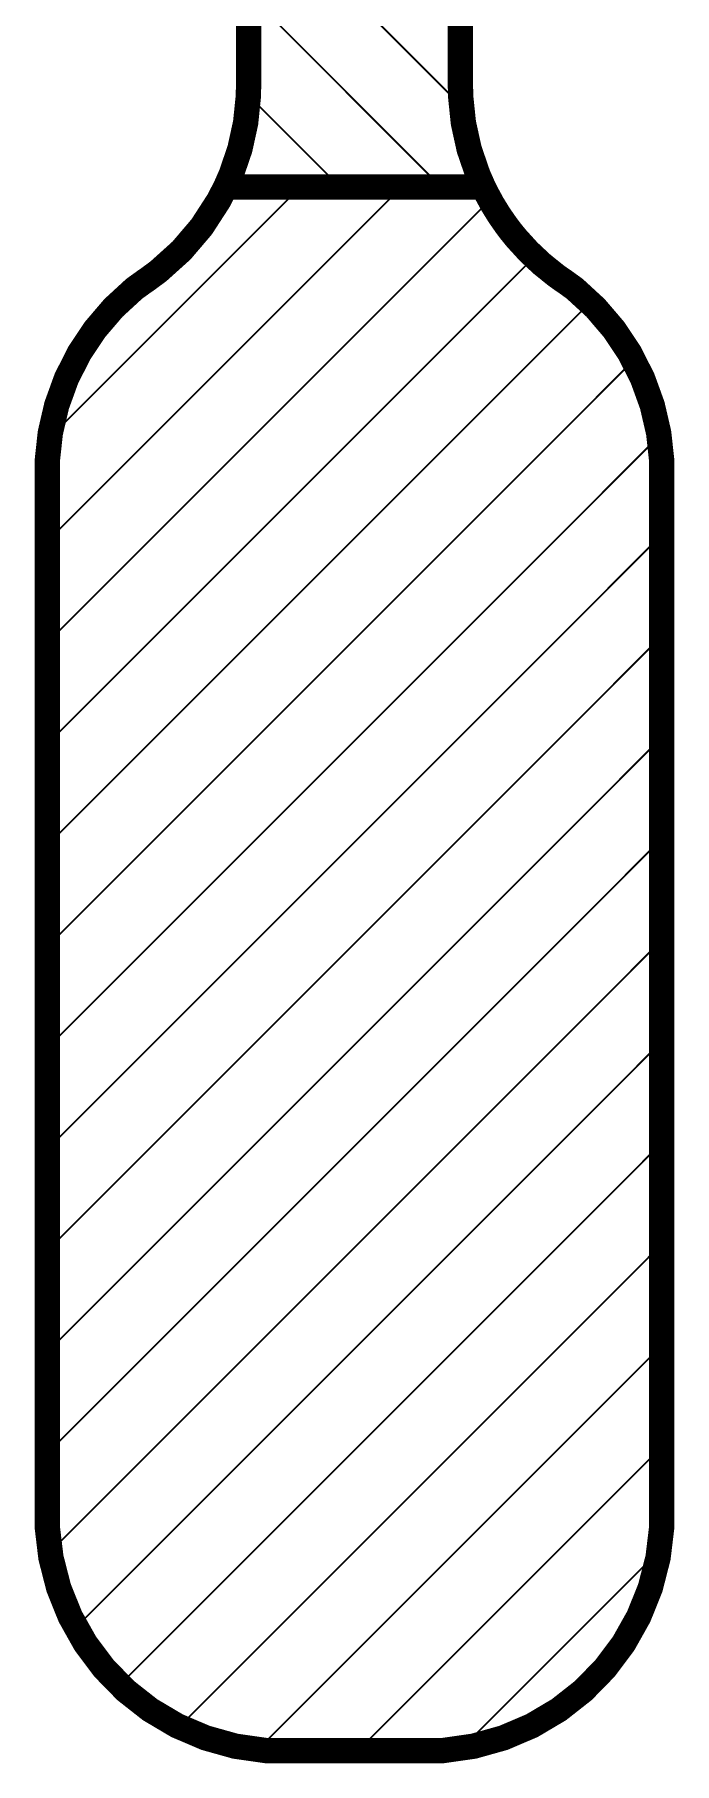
# Model space of a CAD drawing. Header units: inches. Extents: x -4.2 to 12.6, y -6.1 to 3.
# Drawn here: x 11.212 to 11.591, y -3.154 to -2.13 of the extents above; entities that cross this region are included whole.
import ezdxf

# ---------------------------------------------------------------- set-up
doc = ezdxf.new("R2010")
doc.units = ezdxf.units.IN
doc.header["$MEASUREMENT"] = 0
doc.layers.add('Dimension', color=6, linetype='Continuous')

msp = doc.modelspace()

# ---------------------------------------------------------------- linework, layer by layer
at = {"layer": 'Dimension'}
for points, const_width in [([(11.338217, -1.661293), (11.3390883, -2.1587821)], 0.015), ([(11.463648, -1.6610737), (11.4645365, -2.1587781)], 0.015), ([(11.3388901, -2.0463688), (11.4653805, -2.1728592)], 0.001), ([(11.3389953, -2.106474), (11.4537238, -2.2212025)], 0.001), ([(11.3373196, -2.1826217), (11.3389512, -2.1667578)], 0.015), ([(11.3389512, -2.1667578), (11.3390883, -2.1587821)], 0.015), ([(11.4645364, -2.1587781), (11.464674, -2.1667659)], 0.015), ([(11.4645364, -2.1587781), (11.4645365, -2.1587781)], 0.015), ([(11.464674, -2.1667659), (11.4663105, -2.1826533)], 0.015), ([(11.3389104, -2.1663891), (11.3937103, -2.221189)], 0.001), ([(11.3338979, -2.1981978), (11.3373196, -2.1826217)], 0.015), ([(11.4663105, -2.1826533), (11.4697422, -2.1982516)], 0.015), ([(11.3287305, -2.2132849), (11.3338979, -2.1981978)], 0.015), ([(11.4697422, -2.1982516), (11.4749247, -2.2133589)], 0.015), ([(11.3255121, -2.2205838), (11.3287305, -2.2132849)], 0.015), ([(11.4749247, -2.2133589), (11.4781523, -2.2206668)], 0.015), ([(11.2198947, -2.4304385), (11.430267, -2.2200662)], 0.001), ([(11.2212241, -2.3691091), (11.3702805, -2.2200527)], 0.001), ([(11.3112774, -2.2442125), (11.3212881, -2.2287661)], 0.015), ([(11.3212881, -2.2287661), (11.3255121, -2.2205838)], 0.015), ([(11.3255121, -2.2205838), (11.3255122, -2.2205837)], 0.015), ([(11.3255121, -2.2205838), (11.4781523, -2.2206667)], 0.015), ([(11.3255122, -2.2205837), (11.4781523, -2.2206668)], 0.015), ([(11.3276014, -2.2150801), (11.3336967, -2.2211754)], 0.001), ([(11.4781523, -2.2206668), (11.4781523, -2.2206667)], 0.015), ([(11.4781523, -2.2206668), (11.4798445, -2.2240995)], 0.015), ([(11.4798445, -2.2240995), (11.4835068, -2.23082)], 0.015), ([(11.2198943, -2.4904389), (11.4823681, -2.2279651)], 0.001), ([(11.4835068, -2.23082), (11.4875301, -2.2373309)], 0.015), ([(11.4875301, -2.2373309), (11.4919025, -2.2436126)], 0.015), ([(11.2993306, -2.2582152), (11.3112774, -2.2442125)], 0.015), ([(11.4919025, -2.2436126), (11.4942156, -2.2466617)], 0.015), ([(11.4942156, -2.2466617), (11.4976001, -2.2508318)], 0.015), ([(11.2856532, -2.2705333), (11.2993306, -2.2582152)], 0.015), ([(11.4976001, -2.2508318), (11.5048355, -2.2587683)], 0.015), ([(11.5048355, -2.2587683), (11.5126568, -2.2661282)], 0.015), ([(11.2198938, -2.5504394), (11.5086968, -2.2616364)], 0.001), ([(11.5126568, -2.2661282), (11.5210181, -2.2728681)], 0.015), ([(11.2713727, -2.2808503), (11.2781976, -2.275936)], 0.015), ([(11.2781976, -2.275936), (11.2782382, -2.2759929)], 0.015), ([(11.2782381, -2.275993), (11.2856532, -2.2705333)], 0.015), ([(11.2782381, -2.275993), (11.2782382, -2.2759929)], 0.015), ([(11.5210181, -2.2728681), (11.5253862, -2.2759931)], 0.015), ([(11.5253862, -2.2759931), (11.5254276, -2.2759368)], 0.015), ([(11.5254275, -2.2759369), (11.5254276, -2.2759368)], 0.015), ([(11.5254275, -2.2759369), (11.5322518, -2.2808507)], 0.015), ([(11.258995, -2.2922392), (11.2713727, -2.2808503)], 0.015), ([(11.5322518, -2.2808507), (11.5446284, -2.2922383)], 0.015), ([(11.2198934, -2.6104398), (11.5416243, -2.2887089)], 0.001), ([(11.2480665, -2.3050253), (11.258995, -2.2922392)], 0.015), ([(11.5446284, -2.2922383), (11.5555561, -2.3050229)], 0.015), ([(11.2387439, -2.3190254), (11.2480665, -2.3050253)], 0.015), ([(11.5555561, -2.3050229), (11.5648784, -2.3190214)], 0.015), ([(11.2311606, -2.3340391), (11.2387439, -2.3190254)], 0.015), ([(11.5648784, -2.3190214), (11.5724615, -2.3340332)], 0.015), ([(11.2198929, -2.6704403), (11.5672944, -2.3230388)], 0.001), ([(11.2254253, -2.3498513), (11.2311606, -2.3340391)], 0.015), ([(11.5724615, -2.3340332), (11.5781971, -2.3498436)], 0.015), ([(11.2216203, -2.3662353), (11.2254253, -2.3498513)], 0.015), ([(11.5781971, -2.3498436), (11.5820027, -2.3662258)], 0.015), ([(11.2197998, -2.3829567), (11.2216203, -2.3662353)], 0.015), ([(11.5820027, -2.3662258), (11.5838242, -2.3829453)], 0.015), ([(11.2198925, -2.7304407), (11.5822847, -2.3680485)], 0.001), ([(11.2197998, -2.3829567), (11.219895, -2.3913662)], 0.015), ([(11.2198905, -3.0046293), (11.219895, -2.3913661)], 0.015), ([(11.219895, -2.3913662), (11.219895, -2.3913661)], 0.015), ([(11.5837297, -2.391354), (11.5838242, -2.3829453)], 0.015), ([(11.5837297, -2.391354), (11.58373, -3.0046313)], 0.015), ([(11.2198921, -2.7904411), (11.5837297, -2.4266035)], 0.001), ([(11.2198916, -2.8504416), (11.5837297, -2.4866035)], 0.001), ([(11.2198912, -2.910442), (11.5837298, -2.5466034)], 0.001), ([(11.2198907, -2.9704425), (11.5837298, -2.6066034)], 0.001), ([(11.2214996, -3.0288336), (11.5837298, -2.6666034)], 0.001), ([(11.2367034, -3.0736298), (11.5837299, -2.7266033)], 0.001), ([(11.2625397, -3.1077935), (11.5837299, -2.7866033)], 0.001), ([(11.2975511, -3.1327821), (11.5837299, -2.8466033)], 0.001), ([(11.3439524, -3.1463808), (11.58373, -2.9066032)], 0.001), ([(11.403292, -3.1470412), (11.58373, -2.9666032)], 0.001), ([(11.219787, -3.0138246), (11.2198905, -3.0046293)], 0.015), ([(11.5837299, -3.0046313), (11.5838332, -3.0138266)], 0.015), ([(11.5837299, -3.0046313), (11.58373, -3.0046313)], 0.015), ([(11.219787, -3.0138246), (11.2219825, -3.0320849)], 0.015), ([(11.5816378, -3.0320867), (11.5838332, -3.0138266)], 0.015), ([(11.2219825, -3.0320849), (11.2265426, -3.0499023)], 0.015), ([(11.4646677, -3.1456655), (11.5822059, -3.0281273)], 0.001), ([(11.5770776, -3.049904), (11.5816378, -3.0320867)], 0.015), ([(11.2265426, -3.0499023), (11.2333893, -3.0669722)], 0.015), ([(11.5702307, -3.0669737), (11.5770776, -3.049904)], 0.015), ([(11.2333893, -3.0669722), (11.2424056, -3.0830023)], 0.015), ([(11.5612145, -3.0830037), (11.5702307, -3.0669737)], 0.015), ([(11.2424056, -3.0830023), (11.253437, -3.0977184)], 0.015), ([(11.550183, -3.0977196), (11.5612145, -3.0830037)], 0.015), ([(11.253437, -3.0977184), (11.2662949, -3.1108687)], 0.015), ([(11.5373251, -3.1108697), (11.550183, -3.0977196)], 0.015), ([(11.2662949, -3.1108687), (11.2807592, -3.1222283)], 0.015), ([(11.5228608, -3.1222291), (11.5373251, -3.1108697)], 0.015), ([(11.2807592, -3.1222283), (11.2965826, -3.1316027)], 0.015), ([(11.5070375, -3.1316033), (11.5228608, -3.1222291)], 0.015), ([(11.2965826, -3.1316027), (11.3134942, -3.1388315)], 0.015), ([(11.3134942, -3.1388315), (11.3312046, -3.1437911)], 0.015), ([(11.4724157, -3.1437914), (11.490126, -3.1388319)], 0.015), ([(11.490126, -3.1388319), (11.5070375, -3.1316033)], 0.015), ([(11.3312046, -3.1437911), (11.3494109, -3.1463966)], 0.015), ([(11.3494109, -3.1463966), (11.3586061, -3.1465)], 0.015), ([(11.3586061, -3.1465), (11.3586062, -3.1465)], 0.015), ([(11.3586062, -3.1465), (11.4450142, -3.1465)], 0.015), ([(11.4450142, -3.1465), (11.4542095, -3.1463967)], 0.015), ([(11.4542095, -3.1463967), (11.4724157, -3.1437914)], 0.015)]:
    msp.add_lwpolyline(points, dxfattribs=dict(at, const_width=const_width))
for points, const_width in [([(11.3352012, -2.1667578, 1), (11.3427012, -2.1667578, 1)], 0.0075), ([(11.3352012, -2.1667578, 1), (11.3427012, -2.1667578, 1)], 0.0075), ([(11.3353383, -2.1587821, 1), (11.3428383, -2.1587821, 1)], 0.0075), ([(11.3353383, -2.1587821, 1), (11.3428383, -2.1587821, 1)], 0.0075), ([(11.4607864, -2.1587781, 1), (11.4682864, -2.1587781, 1)], 0.0075), ([(11.4607864, -2.1587781, 1), (11.4682864, -2.1587781, 1)], 0.0075), ([(11.4607865, -2.1587781, 1), (11.4682865, -2.1587781, 1)], 0.0075), ([(11.4607865, -2.1587781, 1), (11.4682865, -2.1587781, 1)], 0.0075), ([(11.460924, -2.1667659, 1), (11.468424, -2.1667659, 1)], 0.0075), ([(11.460924, -2.1667659, 1), (11.468424, -2.1667659, 1)], 0.0075), ([(11.3386604, -2.1663891, 1), (11.3391604, -2.1663891, 1)], 0.0005), ([(11.3335696, -2.1826217, 1), (11.3410696, -2.1826217, 1)], 0.0075), ([(11.3335696, -2.1826217, 1), (11.3410696, -2.1826217, 1)], 0.0075), ([(11.4625605, -2.1826533, 1), (11.4700605, -2.1826533, 1)], 0.0075), ([(11.4625605, -2.1826533, 1), (11.4700605, -2.1826533, 1)], 0.0075), ([(11.4651305, -2.1728592, 1), (11.4656305, -2.1728592, 1)], 0.0005), ([(11.3301479, -2.1981978, 1), (11.3376479, -2.1981978, 1)], 0.0075), ([(11.3301479, -2.1981978, 1), (11.3376479, -2.1981978, 1)], 0.0075), ([(11.4659922, -2.1982516, 1), (11.4734922, -2.1982516, 1)], 0.0075), ([(11.4659922, -2.1982516, 1), (11.4734922, -2.1982516, 1)], 0.0075), ([(11.3249805, -2.2132849, 1), (11.3324805, -2.2132849, 1)], 0.0075), ([(11.3249805, -2.2132849, 1), (11.3324805, -2.2132849, 1)], 0.0075), ([(11.4711747, -2.2133589, 1), (11.4786747, -2.2133589, 1)], 0.0075), ([(11.4711747, -2.2133589, 1), (11.4786747, -2.2133589, 1)], 0.0075), ([(11.3175381, -2.2287661, 1), (11.3250381, -2.2287661, 1)], 0.0075), ([(11.3175381, -2.2287661, 1), (11.3250381, -2.2287661, 1)], 0.0075), ([(11.3217621, -2.2205838, 1), (11.3292621, -2.2205838, 1)], 0.0075), ([(11.3217621, -2.2205838, 1), (11.3292621, -2.2205838, 1)], 0.0075), ([(11.3217621, -2.2205838, 1), (11.3292621, -2.2205838, 1)], 0.0075), ([(11.3217621, -2.2205838, 1), (11.3292621, -2.2205838, 1)], 0.0075), ([(11.3217622, -2.2205837, 1), (11.3292622, -2.2205837, 1)], 0.0075), ([(11.3217622, -2.2205837, 1), (11.3292622, -2.2205837, 1)], 0.0075), ([(11.3273514, -2.2150801, 1), (11.3278514, -2.2150801, 1)], 0.0005), ([(11.3334467, -2.2211754, 1), (11.3339467, -2.2211754, 1)], 0.0005), ([(11.3700305, -2.2200527, 1), (11.3705305, -2.2200527, 1)], 0.0005), ([(11.3934603, -2.221189, 1), (11.3939603, -2.221189, 1)], 0.0005), ([(11.430017, -2.2200662, 1), (11.430517, -2.2200662, 1)], 0.0005), ([(11.4534738, -2.2212025, 1), (11.4539738, -2.2212025, 1)], 0.0005), ([(11.4744023, -2.2206667, 1), (11.4819023, -2.2206667, 1)], 0.0075), ([(11.4744023, -2.2206667, 1), (11.4819023, -2.2206667, 1)], 0.0075), ([(11.4744023, -2.2206668, 1), (11.4819023, -2.2206668, 1)], 0.0075), ([(11.4744023, -2.2206668, 1), (11.4819023, -2.2206668, 1)], 0.0075), ([(11.4744023, -2.2206668, 1), (11.4819023, -2.2206668, 1)], 0.0075), ([(11.4744023, -2.2206668, 1), (11.4819023, -2.2206668, 1)], 0.0075), ([(11.4760945, -2.2240995, 1), (11.4835945, -2.2240995, 1)], 0.0075), ([(11.4760945, -2.2240995, 1), (11.4835945, -2.2240995, 1)], 0.0075), ([(11.4797568, -2.23082, 1), (11.4872568, -2.23082, 1)], 0.0075), ([(11.4797568, -2.23082, 1), (11.4872568, -2.23082, 1)], 0.0075), ([(11.4837801, -2.2373309, 1), (11.4912801, -2.2373309, 1)], 0.0075), ([(11.4837801, -2.2373309, 1), (11.4912801, -2.2373309, 1)], 0.0075), ([(11.4821181, -2.2279651, 1), (11.4826181, -2.2279651, 1)], 0.0005), ([(11.3075274, -2.2442125, 1), (11.3150274, -2.2442125, 1)], 0.0075), ([(11.3075274, -2.2442125, 1), (11.3150274, -2.2442125, 1)], 0.0075), ([(11.4881525, -2.2436126, 1), (11.4956525, -2.2436126, 1)], 0.0075), ([(11.4881525, -2.2436126, 1), (11.4956525, -2.2436126, 1)], 0.0075), ([(11.4904656, -2.2466617, 1), (11.4979656, -2.2466617, 1)], 0.0075), ([(11.4904656, -2.2466617, 1), (11.4979656, -2.2466617, 1)], 0.0075), ([(11.2955806, -2.2582152, 1), (11.3030806, -2.2582152, 1)], 0.0075), ([(11.2955806, -2.2582152, 1), (11.3030806, -2.2582152, 1)], 0.0075), ([(11.4938501, -2.2508318, 1), (11.5013501, -2.2508318, 1)], 0.0075), ([(11.4938501, -2.2508318, 1), (11.5013501, -2.2508318, 1)], 0.0075), ([(11.5010855, -2.2587683, 1), (11.5085855, -2.2587683, 1)], 0.0075), ([(11.5010855, -2.2587683, 1), (11.5085855, -2.2587683, 1)], 0.0075), ([(11.5089068, -2.2661282, 1), (11.5164068, -2.2661282, 1)], 0.0075), ([(11.5089068, -2.2661282, 1), (11.5164068, -2.2661282, 1)], 0.0075), ([(11.5084468, -2.2616364, 1), (11.5089468, -2.2616364, 1)], 0.0005), ([(11.2744476, -2.275936, 1), (11.2819476, -2.275936, 1)], 0.0075), ([(11.2744476, -2.275936, 1), (11.2819476, -2.275936, 1)], 0.0075), ([(11.2744881, -2.275993, 1), (11.2819881, -2.275993, 1)], 0.0075), ([(11.2744881, -2.275993, 1), (11.2819881, -2.275993, 1)], 0.0075), ([(11.2744882, -2.2759929, 1), (11.2819882, -2.2759929, 1)], 0.0075), ([(11.2744882, -2.2759929, 1), (11.2819882, -2.2759929, 1)], 0.0075), ([(11.2819032, -2.2705333, 1), (11.2894032, -2.2705333, 1)], 0.0075), ([(11.2819032, -2.2705333, 1), (11.2894032, -2.2705333, 1)], 0.0075), ([(11.5172681, -2.2728681, 1), (11.5247681, -2.2728681, 1)], 0.0075), ([(11.5172681, -2.2728681, 1), (11.5247681, -2.2728681, 1)], 0.0075), ([(11.5216362, -2.2759931, 1), (11.5291362, -2.2759931, 1)], 0.0075), ([(11.5216362, -2.2759931, 1), (11.5291362, -2.2759931, 1)], 0.0075), ([(11.5216775, -2.2759369, 1), (11.5291775, -2.2759369, 1)], 0.0075), ([(11.5216775, -2.2759369, 1), (11.5291775, -2.2759369, 1)], 0.0075), ([(11.5216776, -2.2759368, 1), (11.5291776, -2.2759368, 1)], 0.0075), ([(11.5216776, -2.2759368, 1), (11.5291776, -2.2759368, 1)], 0.0075), ([(11.2676227, -2.2808503, 1), (11.2751227, -2.2808503, 1)], 0.0075), ([(11.2676227, -2.2808503, 1), (11.2751227, -2.2808503, 1)], 0.0075), ([(11.5285018, -2.2808507, 1), (11.5360018, -2.2808507, 1)], 0.0075), ([(11.5285018, -2.2808507, 1), (11.5360018, -2.2808507, 1)], 0.0075), ([(11.255245, -2.2922392, 1), (11.262745, -2.2922392, 1)], 0.0075), ([(11.255245, -2.2922392, 1), (11.262745, -2.2922392, 1)], 0.0075), ([(11.5408784, -2.2922383, 1), (11.5483784, -2.2922383, 1)], 0.0075), ([(11.5408784, -2.2922383, 1), (11.5483784, -2.2922383, 1)], 0.0075), ([(11.5413743, -2.2887089, 1), (11.5418743, -2.2887089, 1)], 0.0005), ([(11.2443165, -2.3050253, 1), (11.2518165, -2.3050253, 1)], 0.0075), ([(11.2443165, -2.3050253, 1), (11.2518165, -2.3050253, 1)], 0.0075), ([(11.5518061, -2.3050229, 1), (11.5593061, -2.3050229, 1)], 0.0075), ([(11.5518061, -2.3050229, 1), (11.5593061, -2.3050229, 1)], 0.0075), ([(11.2349939, -2.3190254, 1), (11.2424939, -2.3190254, 1)], 0.0075), ([(11.2349939, -2.3190254, 1), (11.2424939, -2.3190254, 1)], 0.0075), ([(11.5611284, -2.3190214, 1), (11.5686284, -2.3190214, 1)], 0.0075), ([(11.5611284, -2.3190214, 1), (11.5686284, -2.3190214, 1)], 0.0075), ([(11.5670444, -2.3230388, 1), (11.5675444, -2.3230388, 1)], 0.0005), ([(11.2274106, -2.3340391, 1), (11.2349106, -2.3340391, 1)], 0.0075), ([(11.2274106, -2.3340391, 1), (11.2349106, -2.3340391, 1)], 0.0075), ([(11.5687115, -2.3340332, 1), (11.5762115, -2.3340332, 1)], 0.0075), ([(11.5687115, -2.3340332, 1), (11.5762115, -2.3340332, 1)], 0.0075), ([(11.2216753, -2.3498513, 1), (11.2291753, -2.3498513, 1)], 0.0075), ([(11.2216753, -2.3498513, 1), (11.2291753, -2.3498513, 1)], 0.0075), ([(11.5744471, -2.3498436, 1), (11.5819471, -2.3498436, 1)], 0.0075), ([(11.5744471, -2.3498436, 1), (11.5819471, -2.3498436, 1)], 0.0075), ([(11.2178703, -2.3662353, 1), (11.2253703, -2.3662353, 1)], 0.0075), ([(11.2178703, -2.3662353, 1), (11.2253703, -2.3662353, 1)], 0.0075), ([(11.5782527, -2.3662258, 1), (11.5857527, -2.3662258, 1)], 0.0075), ([(11.5782527, -2.3662258, 1), (11.5857527, -2.3662258, 1)], 0.0075), ([(11.2209741, -2.3691091, 1), (11.2214741, -2.3691091, 1)], 0.0005), ([(11.5820347, -2.3680485, 1), (11.5825347, -2.3680485, 1)], 0.0005), ([(11.2160498, -2.3829567, 1), (11.2235498, -2.3829567, 1)], 0.0075), ([(11.2160498, -2.3829567, 1), (11.2235498, -2.3829567, 1)], 0.0075), ([(11.216145, -2.3913661, 1), (11.223645, -2.3913661, 1)], 0.0075), ([(11.216145, -2.3913661, 1), (11.223645, -2.3913661, 1)], 0.0075), ([(11.216145, -2.3913662, 1), (11.223645, -2.3913662, 1)], 0.0075), ([(11.216145, -2.3913662, 1), (11.223645, -2.3913662, 1)], 0.0075), ([(11.5799797, -2.391354, 1), (11.5874797, -2.391354, 1)], 0.0075), ([(11.5799797, -2.391354, 1), (11.5874797, -2.391354, 1)], 0.0075), ([(11.5800742, -2.3829453, 1), (11.5875742, -2.3829453, 1)], 0.0075), ([(11.5800742, -2.3829453, 1), (11.5875742, -2.3829453, 1)], 0.0075), ([(11.2196447, -2.4304385, 1), (11.2201447, -2.4304385, 1)], 0.0005), ([(11.5834797, -2.4266035, 1), (11.5839797, -2.4266035, 1)], 0.0005), ([(11.5834797, -2.4866035, 1), (11.5839797, -2.4866035, 1)], 0.0005), ([(11.2196443, -2.4904389, 1), (11.2201443, -2.4904389, 1)], 0.0005), ([(11.5834798, -2.5466034, 1), (11.5839798, -2.5466034, 1)], 0.0005), ([(11.2196438, -2.5504394, 1), (11.2201438, -2.5504394, 1)], 0.0005), ([(11.2196434, -2.6104398, 1), (11.2201434, -2.6104398, 1)], 0.0005), ([(11.5834798, -2.6066034, 1), (11.5839798, -2.6066034, 1)], 0.0005), ([(11.2196429, -2.6704403, 1), (11.2201429, -2.6704403, 1)], 0.0005), ([(11.5834798, -2.6666034, 1), (11.5839798, -2.6666034, 1)], 0.0005), ([(11.2196425, -2.7304407, 1), (11.2201425, -2.7304407, 1)], 0.0005), ([(11.5834799, -2.7266033, 1), (11.5839799, -2.7266033, 1)], 0.0005), ([(11.2196421, -2.7904411, 1), (11.2201421, -2.7904411, 1)], 0.0005), ([(11.5834799, -2.7866033, 1), (11.5839799, -2.7866033, 1)], 0.0005), ([(11.2196416, -2.8504416, 1), (11.2201416, -2.8504416, 1)], 0.0005), ([(11.5834799, -2.8466033, 1), (11.5839799, -2.8466033, 1)], 0.0005), ([(11.58348, -2.9066032, 1), (11.58398, -2.9066032, 1)], 0.0005), ([(11.2196412, -2.910442, 1), (11.2201412, -2.910442, 1)], 0.0005), ([(11.58348, -2.9666032, 1), (11.58398, -2.9666032, 1)], 0.0005), ([(11.2196407, -2.9704425, 1), (11.2201407, -2.9704425, 1)], 0.0005), ([(11.2161405, -3.0046293, 1), (11.2236405, -3.0046293, 1)], 0.0075), ([(11.2161405, -3.0046293, 1), (11.2236405, -3.0046293, 1)], 0.0075), ([(11.5799799, -3.0046313, 1), (11.5874799, -3.0046313, 1)], 0.0075), ([(11.5799799, -3.0046313, 1), (11.5874799, -3.0046313, 1)], 0.0075), ([(11.57998, -3.0046313, 1), (11.58748, -3.0046313, 1)], 0.0075), ([(11.57998, -3.0046313, 1), (11.58748, -3.0046313, 1)], 0.0075), ([(11.216037, -3.0138246, 1), (11.223537, -3.0138246, 1)], 0.0075), ([(11.216037, -3.0138246, 1), (11.223537, -3.0138246, 1)], 0.0075), ([(11.5800832, -3.0138266, 1), (11.5875832, -3.0138266, 1)], 0.0075), ([(11.5800832, -3.0138266, 1), (11.5875832, -3.0138266, 1)], 0.0075), ([(11.2182325, -3.0320849, 1), (11.2257325, -3.0320849, 1)], 0.0075), ([(11.2182325, -3.0320849, 1), (11.2257325, -3.0320849, 1)], 0.0075), ([(11.2212496, -3.0288336, 1), (11.2217496, -3.0288336, 1)], 0.0005), ([(11.5778878, -3.0320867, 1), (11.5853878, -3.0320867, 1)], 0.0075), ([(11.5778878, -3.0320867, 1), (11.5853878, -3.0320867, 1)], 0.0075), ([(11.5819559, -3.0281273, 1), (11.5824559, -3.0281273, 1)], 0.0005), ([(11.2227926, -3.0499023, 1), (11.2302926, -3.0499023, 1)], 0.0075), ([(11.2227926, -3.0499023, 1), (11.2302926, -3.0499023, 1)], 0.0075), ([(11.5733276, -3.049904, 1), (11.5808276, -3.049904, 1)], 0.0075), ([(11.5733276, -3.049904, 1), (11.5808276, -3.049904, 1)], 0.0075), ([(11.2296393, -3.0669722, 1), (11.2371393, -3.0669722, 1)], 0.0075), ([(11.2296393, -3.0669722, 1), (11.2371393, -3.0669722, 1)], 0.0075), ([(11.5664807, -3.0669737, 1), (11.5739807, -3.0669737, 1)], 0.0075), ([(11.5664807, -3.0669737, 1), (11.5739807, -3.0669737, 1)], 0.0075), ([(11.2386556, -3.0830023, 1), (11.2461556, -3.0830023, 1)], 0.0075), ([(11.2386556, -3.0830023, 1), (11.2461556, -3.0830023, 1)], 0.0075), ([(11.2364534, -3.0736298, 1), (11.2369534, -3.0736298, 1)], 0.0005), ([(11.5574645, -3.0830037, 1), (11.5649645, -3.0830037, 1)], 0.0075), ([(11.5574645, -3.0830037, 1), (11.5649645, -3.0830037, 1)], 0.0075), ([(11.249687, -3.0977184, 1), (11.257187, -3.0977184, 1)], 0.0075), ([(11.249687, -3.0977184, 1), (11.257187, -3.0977184, 1)], 0.0075), ([(11.546433, -3.0977196, 1), (11.553933, -3.0977196, 1)], 0.0075), ([(11.546433, -3.0977196, 1), (11.553933, -3.0977196, 1)], 0.0075), ([(11.2625449, -3.1108687, 1), (11.2700449, -3.1108687, 1)], 0.0075), ([(11.2625449, -3.1108687, 1), (11.2700449, -3.1108687, 1)], 0.0075), ([(11.2622897, -3.1077935, 1), (11.2627897, -3.1077935, 1)], 0.0005), ([(11.5335751, -3.1108697, 1), (11.5410751, -3.1108697, 1)], 0.0075), ([(11.5335751, -3.1108697, 1), (11.5410751, -3.1108697, 1)], 0.0075), ([(11.2770092, -3.1222283, 1), (11.2845092, -3.1222283, 1)], 0.0075), ([(11.2770092, -3.1222283, 1), (11.2845092, -3.1222283, 1)], 0.0075), ([(11.5191108, -3.1222291, 1), (11.5266108, -3.1222291, 1)], 0.0075), ([(11.5191108, -3.1222291, 1), (11.5266108, -3.1222291, 1)], 0.0075), ([(11.2928326, -3.1316027, 1), (11.3003326, -3.1316027, 1)], 0.0075), ([(11.2928326, -3.1316027, 1), (11.3003326, -3.1316027, 1)], 0.0075), ([(11.2973011, -3.1327821, 1), (11.2978011, -3.1327821, 1)], 0.0005), ([(11.3097442, -3.1388315, 1), (11.3172442, -3.1388315, 1)], 0.0075), ([(11.3097442, -3.1388315, 1), (11.3172442, -3.1388315, 1)], 0.0075), ([(11.486376, -3.1388319, 1), (11.493876, -3.1388319, 1)], 0.0075), ([(11.486376, -3.1388319, 1), (11.493876, -3.1388319, 1)], 0.0075), ([(11.5032875, -3.1316033, 1), (11.5107875, -3.1316033, 1)], 0.0075), ([(11.5032875, -3.1316033, 1), (11.5107875, -3.1316033, 1)], 0.0075), ([(11.3274546, -3.1437911, 1), (11.3349546, -3.1437911, 1)], 0.0075), ([(11.3274546, -3.1437911, 1), (11.3349546, -3.1437911, 1)], 0.0075), ([(11.3456609, -3.1463966, 1), (11.3531609, -3.1463966, 1)], 0.0075), ([(11.3456609, -3.1463966, 1), (11.3531609, -3.1463966, 1)], 0.0075), ([(11.3548561, -3.1465, 1), (11.3623561, -3.1465, 1)], 0.0075), ([(11.3548561, -3.1465, 1), (11.3623561, -3.1465, 1)], 0.0075), ([(11.3548562, -3.1465, 1), (11.3623562, -3.1465, 1)], 0.0075), ([(11.3548562, -3.1465, 1), (11.3623562, -3.1465, 1)], 0.0075), ([(11.4412642, -3.1465, 1), (11.4487642, -3.1465, 1)], 0.0075), ([(11.4412642, -3.1465, 1), (11.4487642, -3.1465, 1)], 0.0075), ([(11.4504595, -3.1463967, 1), (11.4579595, -3.1463967, 1)], 0.0075), ([(11.4504595, -3.1463967, 1), (11.4579595, -3.1463967, 1)], 0.0075), ([(11.4686657, -3.1437914, 1), (11.4761657, -3.1437914, 1)], 0.0075), ([(11.4686657, -3.1437914, 1), (11.4761657, -3.1437914, 1)], 0.0075), ([(11.3437024, -3.1463808, 1), (11.3442024, -3.1463808, 1)], 0.0005), ([(11.403042, -3.1470412, 1), (11.403542, -3.1470412, 1)], 0.0005), ([(11.4644177, -3.1456655, 1), (11.4649177, -3.1456655, 1)], 0.0005)]:
    msp.add_lwpolyline(points, format="xyb", close=True, dxfattribs=dict(at, const_width=const_width))

doc.saveas('drawing.dxf')
